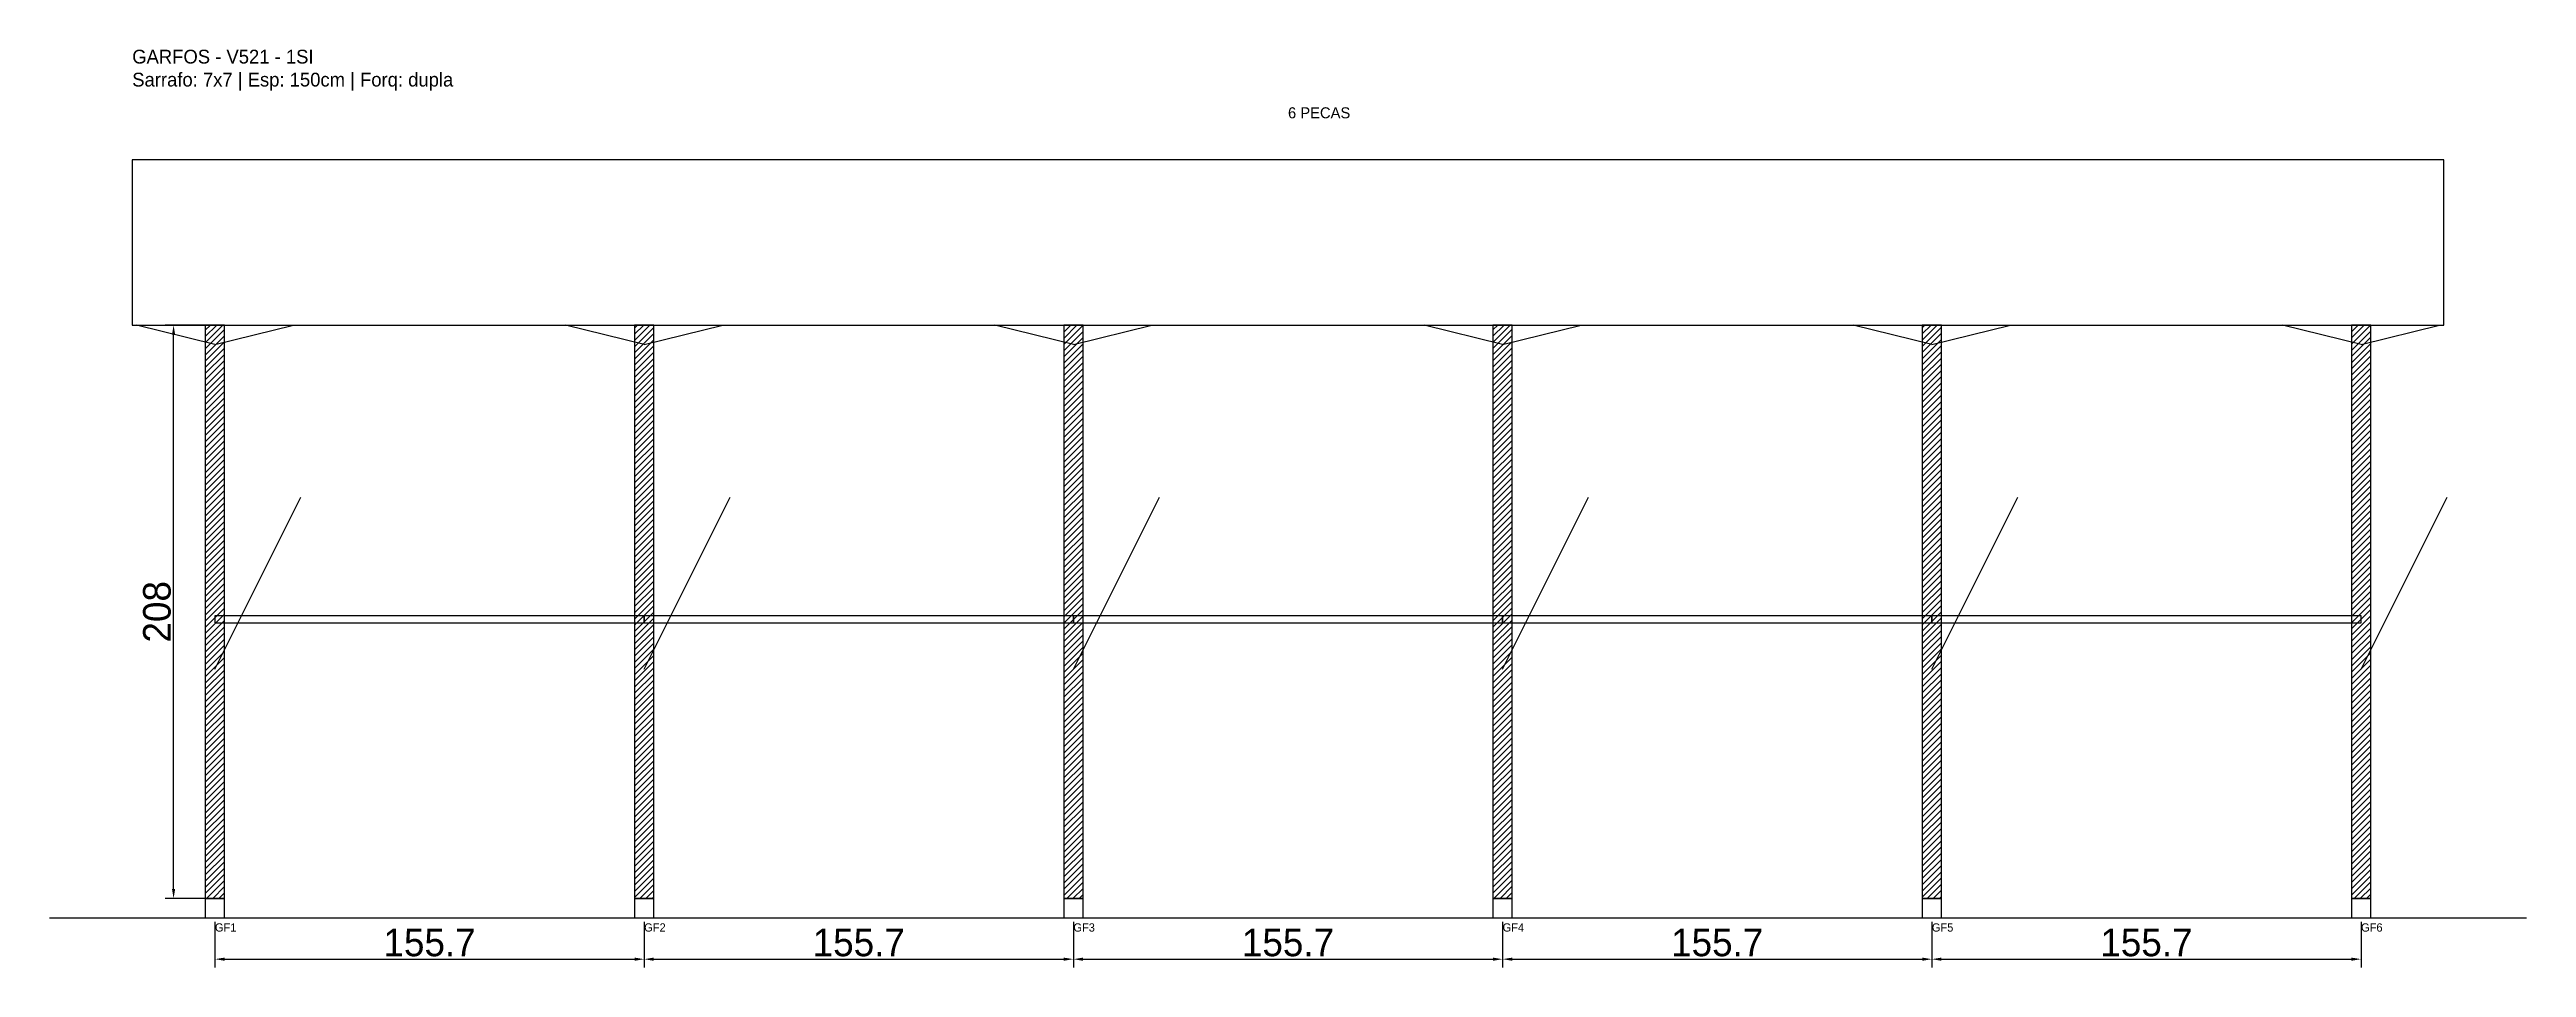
# Model space of a CAD drawing. Header units: metres. Extents: x -30 to 868, y -25 to 308.
import ezdxf

# ---------------------------------------------------------------- set-up
doc = ezdxf.new("R2010")
doc.units = ezdxf.units.M
for name, color, linetype in [('BARRA_ANCORAGEM', 1, 'Continuous'), ('COTA', 241, 'Continuous'), ('GARFOS OK', 3, 'Continuous'), ('NOME DA VIGA', 6, 'Continuous'), ('SARR_7x7', 40, 'Continuous'), ('TIRAS REESCORAMENTO', 252, 'Continuous'), ('VIGAS', 3, 'Continuous')]:
    doc.layers.add(name, color=color, linetype=linetype)
doc.dimstyles.new('EZ DXF', dxfattribs={"dimtxt": 10, "dimasz": 3.5, "dimexe": 3, "dimexo": 1.5, "dimgap": 1, "dimtad": 1, "dimdec": 1, "dimdsep": 46, "dimcen": 2.5, "dimazin": 3, "dimtfac": 1, "dimtmove": 0, "dimatfit": 3})

msp = doc.modelspace()

# ---------------------------------------------------------------- hatches: boundary and pattern name
at = {"layer": 'COTA'}
h = msp.add_hatch(dxfattribs=at)
h.set_pattern_fill('ANSI31', scale=0.5)
h.paths.add_polyline_path([(26.5, 0), (33.5, 0), (33.5, 208), (26.5, 208)])
h = msp.add_hatch(dxfattribs=at)
h.set_pattern_fill('ANSI31', scale=0.5)
h.paths.add_polyline_path([(182.2, 0), (189.2, 0), (189.2, 208), (182.2, 208)])
h = msp.add_hatch(dxfattribs=at)
h.set_pattern_fill('ANSI31', scale=0.5)
h.paths.add_polyline_path([(337.9, 0), (344.9, 0), (344.9, 208), (337.9, 208)])
h = msp.add_hatch(dxfattribs=at)
h.set_pattern_fill('ANSI31', scale=0.5)
h.paths.add_polyline_path([(493.6, 0), (500.6, 0), (500.6, 208), (493.6, 208)])
h = msp.add_hatch(dxfattribs=at)
h.set_pattern_fill('ANSI31', scale=0.5)
h.paths.add_polyline_path([(649.3, 0), (656.3, 0), (656.3, 208), (649.3, 208)])
h = msp.add_hatch(dxfattribs=at)
h.set_pattern_fill('ANSI31', scale=0.5)
h.paths.add_polyline_path([(805, 0), (812, 0), (812, 208), (805, 208)])

# ---------------------------------------------------------------- linework, layer by layer
at = {"layer": 'BARRA_ANCORAGEM'}
for p, q in [((30, 83.2), (61.2, 145.6)), ((185.7, 83.2), (216.9, 145.6)), ((341.4, 83.2), (372.6, 145.6)), ((497.1, 83.2), (528.3, 145.6)), ((652.8, 83.2), (684, 145.6)), ((808.5, 83.2), (839.7, 145.6))]:
    msp.add_line(p, q, dxfattribs=at)
at = {"layer": 'GARFOS OK'}
for p, q in [((30, 201), (1.5, 208)), ((1.5, 208), (58.5, 208)), ((30, 201), (58.5, 208)), ((185.7, 201), (157.2, 208)), ((157.2, 208), (214.2, 208)), ((185.7, 201), (214.2, 208)), ((341.4, 201), (312.9, 208)), ((312.9, 208), (369.9, 208)), ((341.4, 201), (369.9, 208)), ((497.1, 201), (468.6, 208)), ((468.6, 208), (525.6, 208)), ((497.1, 201), (525.6, 208)), ((652.8, 201), (624.3, 208)), ((624.3, 208), (681.3, 208)), ((652.8, 201), (681.3, 208)), ((808.5, 201), (780, 208)), ((780, 208), (837, 208)), ((808.5, 201), (837, 208))]:
    msp.add_line(p, q, dxfattribs=at)
at = {"layer": 'GARFOS OK', "linetype": 'CONTINUOUS'}
msp.add_line((-30, -7), (868.5, -7), dxfattribs=at)
at = {"layer": 'GARFOS OK'}
for points in [[(26.5, 0), (33.5, 0), (33.5, 208), (26.5, 208), (26.5, 0)], [(182.2, 0), (189.2, 0), (189.2, 208), (182.2, 208), (182.2, 0)], [(337.9, 0), (344.9, 0), (344.9, 208), (337.9, 208), (337.9, 0)], [(493.6, 0), (500.6, 0), (500.6, 208), (493.6, 208), (493.6, 0)], [(649.3, 0), (656.3, 0), (656.3, 208), (649.3, 208), (649.3, 0)], [(805, 0), (812, 0), (812, 208), (805, 208), (805, 0)]]:
    msp.add_lwpolyline(points, dxfattribs=at)
at = {"layer": 'SARR_7x7'}
for points in [[(26.5, -7), (33.5, -7), (33.5, 0), (26.5, 0), (26.5, -7)], [(182.2, -7), (189.2, -7), (189.2, 0), (182.2, 0), (182.2, -7)], [(337.9, -7), (344.9, -7), (344.9, 0), (337.9, 0), (337.9, -7)], [(493.6, -7), (500.6, -7), (500.6, 0), (493.6, 0), (493.6, -7)], [(649.3, -7), (656.3, -7), (656.3, 0), (649.3, 0), (649.3, -7)], [(805, -7), (812, -7), (812, 0), (805, 0), (805, -7)]]:
    msp.add_lwpolyline(points, dxfattribs=at)
at = {"layer": 'TIRAS REESCORAMENTO'}
for points in [[(30, 100), (185.7, 100), (185.7, 102.5), (30, 102.5), (30, 100)], [(185.7, 100), (341.4, 100), (341.4, 102.5), (185.7, 102.5), (185.7, 100)], [(341.4, 100), (497.1, 100), (497.1, 102.5), (341.4, 102.5), (341.4, 100)], [(497.1, 100), (652.8, 100), (652.8, 102.5), (497.1, 102.5), (497.1, 100)], [(652.8, 100), (808.5, 100), (808.5, 102.5), (652.8, 102.5), (652.8, 100)]]:
    msp.add_lwpolyline(points, dxfattribs=at)
at = {"layer": 'VIGAS'}
msp.add_lwpolyline([(0, 208), (838.5, 208), (838.5, 268), (0, 268), (0, 208)], dxfattribs=at)

# ---------------------------------------------------------------- texts
at = {"layer": 'NOME DA VIGA'}
for s, height, p in [('6 PECAS', 4, (419.25, 283)), ('GF1', 3, (30, -12)), ('GF2', 3, (185.7, -12)), ('GF3', 3, (341.4, -12)), ('GF4', 3, (497.1, -12)), ('GF5', 3, (652.8, -12)), ('GF6', 3, (808.5, -12))]:
    msp.add_text(s, height=height, dxfattribs=at).set_placement(p)
at = {"layer": 'NOME DA VIGA', "insert": (0, 293), "char_height": 5, "attachment_point": 7}
msp.add_mtext('GARFOS - V521 - 1SI\\PSarrafo: 7x7 | Esp: 150cm | Forq: dupla', dxfattribs=at)

# ---------------------------------------------------------------- dimensions: what is measured, and where the dimension line sits
at = {"layer": 'COTA'}
msp.add_linear_dim(base=(15, 0), p1=(30, 0), p2=(30, 208), angle=90, dimstyle='EZ DXF', dxfattribs=at).render()
for base, p1, p2 in [((30, -22), (30, -7), (185.7, -7)), ((185.7, -22), (185.7, -7), (341.4, -7)), ((341.4, -22), (341.4, -7), (497.1, -7)), ((497.1, -22), (497.1, -7), (652.8, -7)), ((652.8, -22), (652.8, -7), (808.5, -7))]:
    msp.add_linear_dim(base=base, p1=p1, p2=p2, dimstyle='EZ DXF', dxfattribs=at).render()

doc.saveas('drawing.dxf')
